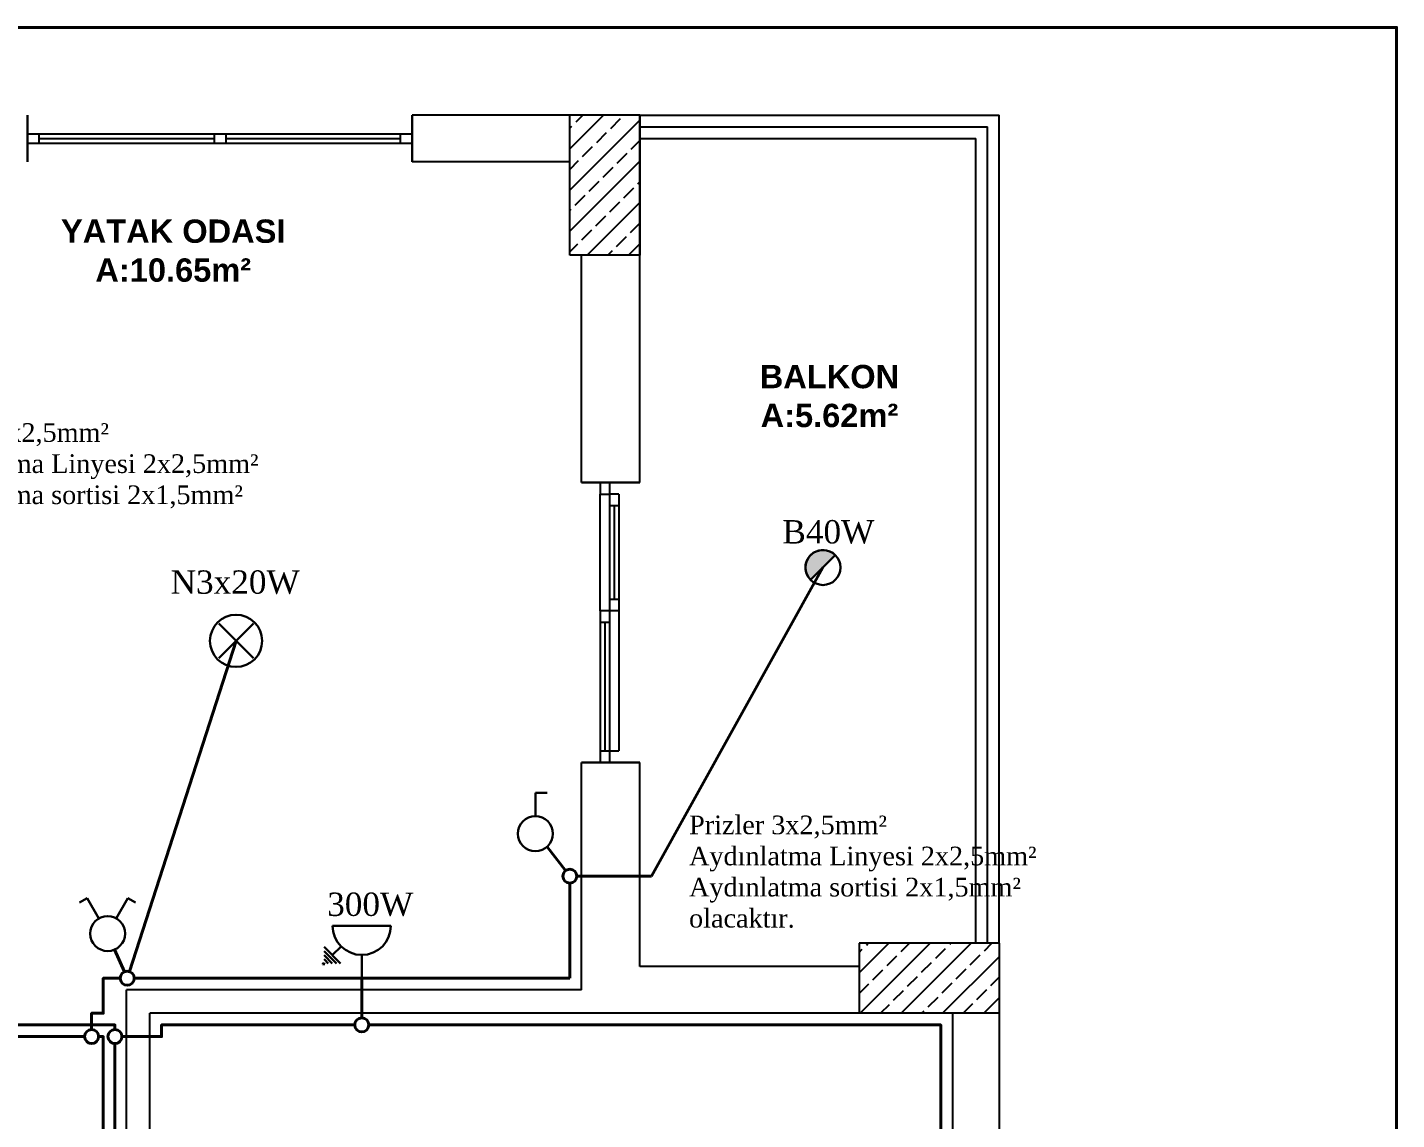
# Model space of a CAD drawing. Header units: centimetres. Extents: x 158658 to 162658, y -423569 to -420790.
# Drawn here: x 162071 to 162658, y -421753 to -421285 of the extents above; entities that cross this region are included whole.
import ezdxf

# ---------------------------------------------------------------- set-up
doc = ezdxf.new("R2010")
doc.units = ezdxf.units.CM
doc.header["$MEASUREMENT"] = 0
for name, color, linetype, lineweight in [('elinye', 5, 'Continuous', 40), ('elinyea', 4, 'Continuous', 40), ('ELİNYEPRİZ', 3, 'Continuous', 40), ('esembol', 4, 'Continuous', 30)]:
    doc.layers.add(name, color=color, linetype=linetype, lineweight=lineweight)
doc.layers.add('emimari', color=7, linetype='Continuous')
doc.layers.add('eyazi', color=2, linetype='Continuous')
doc.styles.add('WMF-Times New Roman TUR1', font='times.ttf')
pattern_1 = [(45, (24684.926, -111021.31), (-8.83883476, 8.83883476), []), (45, (24693.751, -111021.31), (-8.83883476, 8.83883476), [6, -2.5])]

# ---------------------------------------------------------------- blocks, each defined once
blk = doc.blocks.new('A$C4D852A17')
at = {"layer": 'esembol'}
for p, q in [((12.49, 27.31), (27.31, 12.49)), ((27.31, 27.31), (12.49, 12.49))]:
    blk.add_line(p, q, dxfattribs=at)
blk.add_circle((19.9, 19.9), 11.19, dxfattribs=at)
blk = doc.blocks.new('A$C6CE01626')
at = {"layer": 'esembol'}
h = blk.add_hatch(color=256, dxfattribs=at)
edge = h.paths.add_edge_path()
edge.add_arc((15.74, 7.5), 7.5, 45, 180)
edge.add_arc((15.74, 7.5), 7.5, 180, 225)
edge.add_line((10.44, 2.2), (21.05, 12.8))
blk.add_line((10.44, 2.2), (21.05, 12.8), dxfattribs=at)
blk.add_lwpolyline([(21.05, 12.8, 0.668179), (8.24, 7.5, 0.198912), (10.44, 2.2)], format="xyb", close=True, dxfattribs=at)
blk.add_circle((15.74, 7.5), 7.5, dxfattribs=at)
blk = doc.blocks.new('toprakli priz')
at = {"layer": 'esembol'}
for p, q in [((0, 0), (0, 0.1)), ((0.0884, -0.0366), (0.1261, 0.0011)), ((0.1615, -0.0342), (0.0908, 0.0365)), ((0.1615, -0.0165), (0.1085, 0.0365)), ((0.1615, 0.0011), (0.1261, 0.0365)), ((0.1615, 0.0188), (0.1438, 0.0365)), ((0.1664, 0.0414), (0.1583, 0.0397)), ((0.1647, 0.0333), (0.1583, 0.0397)), ((0.1647, 0.0333), (0.1664, 0.0414)), ((-0.125, -0.125), (0.125, -0.125))]:
    blk.add_line(p, q, dxfattribs=at)
blk.add_arc((0, -0.125), 0.125, 0, 180, dxfattribs=at)
blk = doc.blocks.new('adi anahtar')
at = {"layer": 'esembol'}
for p, q in [((0, 0.175), (0.05, 0.175)), ((0, 0.075), (0, 0.175))]:
    blk.add_line(p, q, dxfattribs=at)
blk.add_circle((0, 0), 0.075, dxfattribs=at)
blk = doc.blocks.new('komutator anahtar')
at = {"layer": 'esembol'}
for p, q in [((-0.0875, 0.1516), (-0.12, 0.1328)), ((-0.0375, 0.065), (-0.0875, 0.1516)), ((0.0375, 0.065), (0.0875, 0.1516)), ((0.0875, 0.1516), (0.12, 0.1328))]:
    blk.add_line(p, q, dxfattribs=at)
blk.add_circle((0, 0), 0.075, dxfattribs=at)

msp = doc.modelspace()

# ---------------------------------------------------------------- hatches: boundary and pattern name
at = {"layer": 'emimari', "ltscale": 2}
h = msp.add_hatch(dxfattribs=at)
h.set_pattern_fill('JIS_STN_2.5', color=256, scale=5, style=0)
h.set_pattern_definition(pattern_1)
h.paths.add_polyline_path([(162303.96, -421382.3), (162333.96, -421382.3), (162333.96, -421322.3), (162303.96, -421322.3)])
h = msp.add_hatch(dxfattribs=at)
h.set_pattern_fill('JIS_STN_2.5', color=256, scale=5, style=0)
h.set_pattern_definition(pattern_1)
h.paths.add_polyline_path([(162427.96, -421677.3), (162427.96, -421707.3), (162487.96, -421707.3), (162487.96, -421677.3)])

# ---------------------------------------------------------------- linework, layer by layer
at = {"layer": 'elinye', "ltscale": 2}
msp.add_lwpolyline([(161230.85, -421284.71), (162658.36, -421284.71), (162658.36, -423502.02), (161230.85, -423502.02)], close=True, dxfattribs=at)
at = {"layer": 'elinyea', "ltscale": 2}
for p, q in [((162338.96, -421648.55), (162412.46, -421516.23)), ((162115.19, -421689.44), (162160.91, -421547.68)), ((162294.25, -421635.9), (162302.13, -421646.17)), ((162306.96, -421648.55), (162338.96, -421648.55)), ((162303.96, -421692.3), (162303.96, -421651.55)), ((162108.85, -421680), (162113.06, -421689.55))]:
    msp.add_line(p, q, dxfattribs=at)
for points in [[(162099, -421714.3), (162099, -421707.3), (162104, -421707.3), (162104, -421692.3), (162111.27, -421692.3)], [(162117.27, -421692.3), (162303.96, -421692.3)], [(162096, -421717.3), (161846.96, -421717.3)], [(162104, -421946.84), (162104, -421717.3), (162102, -421717.3)]]:
    msp.add_lwpolyline(points, dxfattribs=at)
for centre in [(162303.96, -421648.55), (162114.27, -421692.3), (162099, -421717.3)]:
    msp.add_circle(centre, 3, dxfattribs=at)
at = {"layer": 'ELİNYEPRİZ', "ltscale": 2}
msp.add_line((162214.78, -421692.3), (162214.78, -421709.3), dxfattribs=at)
for points in [[(162109, -421714.3), (162109, -421712.3), (161734.3, -421712.3)], [(162112, -421717.3), (162129, -421717.3), (162129, -421712.3), (162211.78, -421712.3)], [(162217.78, -421712.3), (162462.96, -421712.3), (162462.96, -421789.05)], [(162109, -422025.39), (162109, -421720.3)]]:
    msp.add_lwpolyline(points, dxfattribs=at)
for centre in [(162109, -421717.3), (162214.78, -421712.3)]:
    msp.add_circle(centre, 3, dxfattribs=at)
at = {"layer": 'emimari', "ltscale": 2}
for p, q in [((162071.46, -421342.3), (162071.46, -421322.3)), ((162071.46, -421342.3), (162071.46, -421322.3)), ((162071.46, -421342.3), (162071.46, -421322.3)), ((162071.46, -421322.3), (162071.46, -421342.3)), ((162333.96, -421322.3), (162236.46, -421322.3)), ((162236.46, -421322.3), (162236.46, -421342.3)), ((162236.46, -421342.3), (162236.46, -421322.3)), ((162236.46, -421342.3), (162236.46, -421322.3)), ((162236.46, -421342.3), (162236.46, -421322.3)), ((162236.46, -421322.3), (162236.46, -421342.3)), ((162333.96, -421322.3), (162303.96, -421322.3)), ((162303.96, -421382.3), (162303.96, -421322.3)), ((162333.96, -421479.8), (162333.96, -421322.3)), ((162333.96, -421322.3), (162487.96, -421322.3)), ((162333.96, -421322.3), (162333.96, -421382.3)), ((162333.96, -421327.3), (162482.96, -421327.3)), ((162482.96, -421677.3), (162482.96, -421327.3)), ((162487.96, -421677.3), (162487.96, -421322.3)), ((162071.46, -421330.3), (162236.46, -421330.3)), ((162076.46, -421334.3), (162076.46, -421330.3)), ((162076.46, -421332.3), (162151.46, -421332.3)), ((162151.46, -421330.3), (162151.46, -421334.3)), ((162156.46, -421330.3), (162156.46, -421334.3)), ((162156.46, -421332.3), (162231.46, -421332.3)), ((162231.46, -421334.3), (162231.46, -421330.3)), ((162333.96, -421332.3), (162477.96, -421332.3)), ((162477.96, -421677.3), (162477.96, -421332.3)), ((162071.46, -421334.3), (162236.46, -421334.3)), ((162303.96, -421342.3), (162236.46, -421342.3)), ((162333.96, -421382.3), (162303.96, -421382.3)), ((162308.96, -421479.8), (162308.96, -421382.3)), ((162308.96, -421479.8), (162333.96, -421479.8)), ((162333.96, -421479.8), (162308.96, -421479.8)), ((162308.96, -421479.8), (162333.96, -421479.8)), ((162308.96, -421479.8), (162333.96, -421479.8)), ((162308.96, -421479.8), (162333.96, -421479.8)), ((162333.96, -421479.8), (162308.96, -421479.8)), ((162316.96, -421479.8), (162316.96, -421484.8)), ((162320.96, -421479.8), (162320.96, -421484.8)), ((162316.96, -421484.8), (162320.96, -421484.8)), ((162316.96, -421534.8), (162316.96, -421484.8)), ((162320.96, -421484.8), (162320.96, -421534.8)), ((162324.96, -421484.8), (162320.96, -421484.8)), ((162324.96, -421484.8), (162324.96, -421534.8)), ((162324.96, -421489.8), (162320.96, -421489.8)), ((162322.96, -421489.8), (162322.96, -421529.8)), ((162320.96, -421529.8), (162324.96, -421529.8)), ((162316.96, -421534.8), (162316.96, -421599.8)), ((162320.96, -421534.8), (162316.96, -421534.8)), ((162320.96, -421534.8), (162320.96, -421599.8)), ((162324.96, -421534.8), (162320.96, -421534.8)), ((162324.96, -421534.8), (162324.96, -421594.8)), ((162320.96, -421539.8), (162316.96, -421539.8)), ((162318.96, -421539.8), (162318.96, -421594.8)), ((162316.96, -421594.8), (162320.96, -421594.8)), ((162320.96, -421594.8), (162324.96, -421594.8)), ((162308.96, -421697.3), (162308.96, -421599.8)), ((162308.96, -421599.8), (162333.96, -421599.8)), ((162333.96, -421599.8), (162308.96, -421599.8)), ((162308.96, -421599.8), (162333.96, -421599.8)), ((162308.96, -421599.8), (162333.96, -421599.8)), ((162308.96, -421599.8), (162333.96, -421599.8)), ((162333.96, -421599.8), (162308.96, -421599.8)), ((162333.96, -421687.3), (162333.96, -421599.8)), ((162487.96, -421677.3), (162427.96, -421677.3)), ((162427.96, -421677.3), (162427.96, -421707.3)), ((162487.96, -421677.3), (162487.96, -421707.3)), ((162427.96, -421687.3), (162333.96, -421687.3)), ((162308.96, -421697.3), (162114, -421697.3)), ((162114, -421707.3), (162114, -421697.3)), ((162114, -421854.84), (162114, -421707.3)), ((162427.96, -421707.3), (162124, -421707.3)), ((162124, -421854.84), (162124, -421707.3)), ((162487.96, -421707.3), (162427.96, -421707.3)), ((162467.96, -421707.3), (162467.96, -421870.8)), ((162487.96, -421707.3), (162487.96, -421870.8))]:
    msp.add_line(p, q, dxfattribs=at)

# ---------------------------------------------------------------- block references
at = {"layer": 'esembol'}
for name, p in [('A$C6CE01626', (162396.72, -421523.73)), ('A$C4D852A17', (162141.01, -421567.58))]:
    msp.add_blockref(name, p, dxfattribs=at)
at = {"layer": 'esembol', "xscale": 100, "yscale": 100, "zscale": 100}
for name, p in [('adi anahtar', (162289.23, -421630.32)), ('komutator anahtar', (162105.83, -421673.13))]:
    msp.add_blockref(name, p, dxfattribs=at)
at = {"layer": 'esembol', "xscale": 100, "yscale": 100, "zscale": 100, "rotation": 180}
msp.add_blockref('toprakli priz', (162214.78, -421682.3), dxfattribs=at)

# ---------------------------------------------------------------- texts
at = {"layer": 'emimari', "char_height": 10, "width": 721.5, "attachment_point": 8}
for s, insert in [('{\\fArial|b1|i0|c162|p34;YATAK ODASI\\PA:10.65m²}', (162133.98, -421393.87)), ('{\\fArial|b1|i0|c162|p34;BALKON\\PA:5.62m²}', (162415.25, -421456.2))]:
    msp.add_mtext(s, dxfattribs=dict(at, insert=insert))
at = {"layer": 'eyazi', "linetype": 'Continuous', "ltscale": 100, "char_height": 8, "width": 156.3397, "attachment_point": 7, "style": 'WMF-Times New Roman TUR1'}
for insert in [(162021.59, -421502.55), (162355.08, -421670.74)]:
    msp.add_mtext('{\\fTimes New Roman|b0|i0|c162|p18;Prizler 3x2,5mm²\\PAydınlatma Linyesi 2x2,5mm²\\PAydınlatma sortisi 2x1,5mm² olacaktır.}', dxfattribs=dict(at, insert=insert))
at = {"layer": 'eyazi', "char_height": 10, "width": 119.5195, "attachment_point": 7, "style": 'WMF-Times New Roman TUR1'}
for s, insert in [('{\\fTimes New Roman Tur|b0|i0|c162|p18;B40W}', (162395.07, -421506.16)), ('{\\fTimes New Roman Tur|b0|i0|c162|p18;N3x20W}', (162132.83, -421527.7)), ('{\\fTimes New Roman Tur|b0|i0|c162|p18;300W}', (162199.96, -421665.81))]:
    msp.add_mtext(s, dxfattribs=dict(at, insert=insert))

doc.saveas('drawing.dxf')
